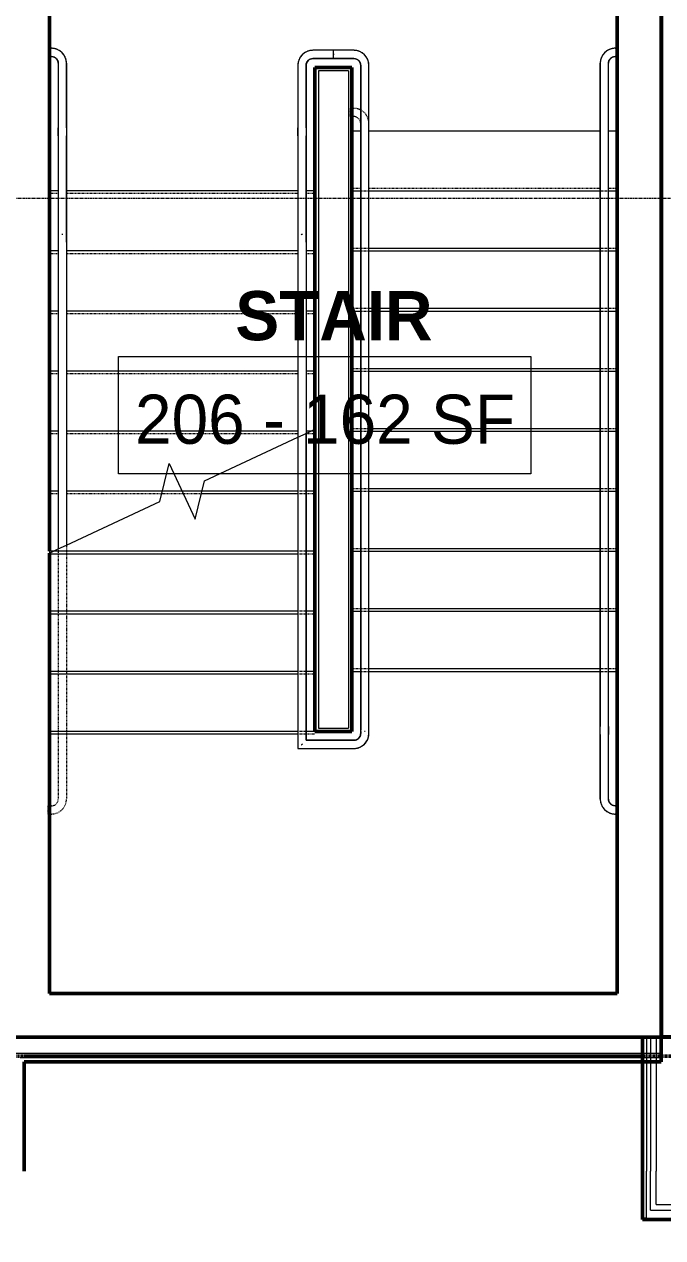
# Model space of a CAD drawing. Header units: inches. Extents: x -4217 to -1814, y 9706 to 12425.
# Drawn here: x -2636.9 to -2520, y 9976.9 to 10199.1 of the extents above; entities that cross this region are included whole.
import ezdxf

# ---------------------------------------------------------------- set-up
doc = ezdxf.new("R2010")
doc.units = ezdxf.units.IN
doc.header["$MEASUREMENT"] = 0
for name, pattern in [('Dash 1_16_', [0.125, 0.0625, -0.0625]), ('Grid Line 1_2_', [0.875, 0.5, -0.125, 0.125, -0.125]), ('Overhead 1_16_', [0.101562, 0.0625, -0.039062])]:
    doc.linetypes.add(name, pattern=pattern)
for name, color, linetype, lineweight in [('A-ANNO-DIMS', 211, 'Continuous', 9), ('A-ANNO-DIMS-96', 211, 'Continuous', 9), ('A-AREA-IDEN', 2, 'Continuous', 9), ('A-FLOR-1', 10, 'Continuous', 13), ('A-FLOR-HRAL-1', 7, 'Continuous', 9), ('A-FLOR-HRAL-4', 7, 'Overhead 1_16_', 9), ('A-WALL', 113, 'Continuous', 13), ('A-WALL-11', 113, 'Continuous', 50), ('A-WALL-3', 250, 'Continuous', 50), ('A-WALL-4', 10, 'Continuous', 13), ('C-PROP-LINE-2', 91, 'Dash 1_16_', 50), ('I-WALL-1', 250, 'Continuous', 50), ('S-GRID-1', 1, 'Grid Line 1_2_', 9), ('S-STRS-3', 7, 'Continuous', 9), ('S-STRS-4', 7, 'Overhead 1_16_', 9), ('S-STRS-MBND-1', 7, 'Overhead 1_16_', 9), ('S-STRS-MBND-2', 7, 'Continuous', 9)]:
    doc.layers.add(name, color=color, linetype=linetype, lineweight=lineweight)
doc.styles.add('Century Gothic', font='ufonts.com_century-gothic.ttf', dxfattribs={"height": 9})
doc.styles.add('Century Gothic_B', font='GOTHICB.TTF', dxfattribs={"height": 9})
doc.dimstyles.new('OD__1_8__Tol__', dxfattribs={"dimscale": 12, "dimtxt": 9.397514, "dimasz": 1, "dimexe": 0.75, "dimexo": 0.5, "dimgap": 0.125, "dimtad": 1, "dimdec": 3, "dimrnd": 0.125, "dimzin": 3, "dimdsep": 46, "dimlunit": 4, "dimtxsty": 'Century Gothic', "dimblk1": 'OBLIQUE', "dimblk2": 'OBLIQUE', "dimsah": 1, "dimcen": 0.09, "dimdle": 0.75, "dimazin": 0, "dimtfac": 1, "dimtdec": 4, "dimtix": 1, "dimtmove": 0, "dimatfit": 3, "dimfxl": 1, "dimtvp": 1, "dimtfill": 1, "dimfrac": 2, "dimtolj": 1, "dimtzin": 0, "dimarcsym": 2})

# ---------------------------------------------------------------- blocks, each defined once
blk = doc.blocks.new('DIMBLOCK17-FLOOR PLAN - 2ND FLOOR')
at = {"layer": 'A-ANNO-DIMS-96'}
for p, q in [((-2935.52, 9982.44), (-2935.52, 9817.41)), ((-2935.52, 9826.41), (-2935.52, 9982.44)), ((-2070.67, 9978.63), (-2070.67, 9817.41)), ((-2070.67, 9826.41), (-2070.67, 9978.63)), ((-2935.52, 9826.41), (-2061.67, 9826.41))]:
    blk.add_line(p, q, dxfattribs=at)
at = {"layer": 'A-ANNO-DIMS-96', "lineweight": 50}
for p, q in [((-2935.52, 9826.41), (-2929.52, 9832.41)), ((-2070.67, 9826.41), (-2064.67, 9832.41)), ((-2935.52, 9826.41), (-2941.52, 9820.41)), ((-2070.67, 9826.41), (-2076.67, 9820.41))]:
    blk.add_line(p, q, dxfattribs=at)
at = {"layer": 'A-ANNO-DIMS-96', "color": 0, "insert": (-2533.83, 9839.44), "char_height": 9, "width": 73.7481, "attachment_point": 1, "line_spacing_factor": 0.984502, "style": 'Century Gothic', "bg_fill": 3, "box_fill_scale": 1.25, "bg_fill_color": 256, "bg_fill_true_color": 13158600, "bg_fill_transparency": 0}
blk.add_mtext('72\' - 0 7/8"', dxfattribs=at)
blk = doc.blocks.new('_Oblique')
at = {"color": 0, "linetype": 'ByBlock', "lineweight": -2}
blk.add_line((-0.5, -0.5), (0.5, 0.5), dxfattribs=at)

msp = doc.modelspace()

# ---------------------------------------------------------------- linework, layer by layer
at = {"layer": 'A-AREA-IDEN', "flags": 128}
msp.add_lwpolyline([(-2619.64371, 10138.27063), (-2544.1382, 10138.27063), (-2544.1382, 10116.77457), (-2619.64371, 10116.77457)], close=True, dxfattribs=at)
at = {"layer": 'A-FLOR-1'}
for p, q in [((-2576.94874, 10179.5894), (-2575.31846, 10179.5894)), ((-2573.82914, 10179.5894), (-2531.44346, 10179.5894)), ((-2529.95414, 10179.5894), (-2528.32374, 10179.5894))]:
    msp.add_line(p, q, dxfattribs=at)
at = {"layer": 'A-FLOR-HRAL-1'}
for p, q in [((-2631.94874, 10194.7144), (-2632.32374, 10194.7144)), ((-2632.32374, 10194.7144), (-2631.94874, 10194.7144)), ((-2528.32374, 10194.7144), (-2528.69874, 10194.7144)), ((-2528.69874, 10194.7144), (-2528.32374, 10194.7144)), ((-2632.32374, 10193.2144), (-2631.94874, 10193.2144)), ((-2632.32374, 10193.2144), (-2631.94874, 10193.2144)), ((-2580.32374, 10194.3394), (-2584.07374, 10194.3394)), ((-2580.32374, 10194.3394), (-2584.07374, 10194.3394)), ((-2584.07374, 10192.8394), (-2580.32374, 10192.8394)), ((-2580.32374, 10192.8394), (-2584.07374, 10192.8394)), ((-2576.57374, 10194.3394), (-2580.32374, 10194.3394)), ((-2580.32374, 10192.8394), (-2580.32374, 10194.3394)), ((-2576.57374, 10194.3394), (-2580.32374, 10194.3394)), ((-2580.32374, 10192.8394), (-2580.32374, 10194.3394)), ((-2580.32374, 10193.49743), (-2580.32374, 10193.68136)), ((-2580.32374, 10193.68136), (-2580.32374, 10193.49743)), ((-2580.32374, 10192.8394), (-2576.57374, 10192.8394)), ((-2576.57374, 10192.8394), (-2580.32374, 10192.8394)), ((-2528.69874, 10193.2144), (-2528.32374, 10193.2144)), ((-2528.69874, 10193.2144), (-2528.32374, 10193.2144)), ((-2630.69874, 10191.9644), (-2630.69874, 10180.1681)), ((-2630.69874, 10191.9644), (-2630.69874, 10180.1681)), ((-2629.19874, 10180.1681), (-2629.19874, 10191.9644)), ((-2629.19874, 10191.9644), (-2629.19874, 10180.1681)), ((-2586.82374, 10191.5894), (-2586.82374, 10180.1681)), ((-2586.82374, 10191.5894), (-2586.82374, 10180.1681)), ((-2585.32374, 10180.1681), (-2585.32374, 10191.5894)), ((-2585.32374, 10191.5894), (-2585.32374, 10180.1681)), ((-2575.32374, 10191.5894), (-2575.32374, 10180.15767)), ((-2575.32374, 10180.15767), (-2575.32374, 10191.5894)), ((-2573.82374, 10180.15767), (-2573.82374, 10191.5894)), ((-2573.82374, 10180.15767), (-2573.82374, 10191.5894)), ((-2531.44874, 10191.9644), (-2531.44874, 10180.15767)), ((-2531.44874, 10180.15767), (-2531.44874, 10191.9644)), ((-2529.94874, 10180.15767), (-2529.94874, 10191.9644)), ((-2529.94874, 10180.15767), (-2529.94874, 10191.9644)), ((-2630.69874, 10180.1681), (-2630.69874, 10179.10011)), ((-2629.19874, 10180.1681), (-2629.19874, 10179.10011)), ((-2586.82374, 10180.1681), (-2586.82374, 10179.10011)), ((-2585.32374, 10180.1681), (-2585.32374, 10179.10011)), ((-2575.32374, 10179.10603), (-2575.32374, 10180.15767)), ((-2575.32374, 10179.50039), (-2575.32374, 10080.98376)), ((-2573.82374, 10179.10603), (-2573.82374, 10180.15767)), ((-2573.82374, 10080.98376), (-2573.82374, 10179.50039)), ((-2531.44874, 10179.10603), (-2531.44874, 10180.15767)), ((-2531.44874, 10179.50039), (-2531.44874, 10070.46713)), ((-2529.94874, 10179.10603), (-2529.94874, 10180.15767)), ((-2529.94874, 10070.46713), (-2529.94874, 10179.50039)), ((-2630.69874, 10179.10011), (-2630.69874, 10103.01004)), ((-2630.69874, 10178.69962), (-2630.69874, 10159.18488)), ((-2629.19874, 10179.10011), (-2629.19874, 10103.7095)), ((-2629.19874, 10159.18488), (-2629.19874, 10178.69962)), ((-2586.82374, 10179.10011), (-2586.82374, 10123.46929)), ((-2586.82374, 10178.69962), (-2586.82374, 10159.18488)), ((-2585.32374, 10179.10011), (-2585.32374, 10124.16875)), ((-2585.32374, 10159.18488), (-2585.32374, 10178.69962)), ((-2575.32374, 10069.5894), (-2575.32374, 10179.10603)), ((-2573.82374, 10069.5894), (-2573.82374, 10179.10603)), ((-2531.44874, 10070.07277), (-2531.44874, 10179.10603)), ((-2529.94874, 10070.07277), (-2529.94874, 10179.10603)), ((-2629.87034, 10160.5817), (-2630.02713, 10160.5817)), ((-2586.82374, 10123.46929), (-2585.32374, 10124.16875)), ((-2585.32374, 10069.6784), (-2585.32374, 10124.16875)), ((-2585.32374, 10124.16875), (-2585.32374, 10070.07277)), ((-2586.82374, 10123.46929), (-2586.82374, 10069.6784)), ((-2586.82374, 10123.46929), (-2586.82374, 10070.07277)), ((-2630.69874, 10103.01004), (-2629.19874, 10103.7095)), ((-2575.32374, 10080.98376), (-2575.32374, 10069.8025)), ((-2573.82374, 10069.8025), (-2573.82374, 10080.98376)), ((-2586.82374, 10070.07277), (-2586.82374, 10069.02112)), ((-2586.82374, 10069.02112), (-2586.82374, 10066.4644)), ((-2586.82374, 10069.02112), (-2586.82374, 10066.4644)), ((-2585.32374, 10070.07277), (-2585.32374, 10069.02112)), ((-2585.32374, 10067.9644), (-2585.32374, 10069.02112)), ((-2585.32374, 10069.02112), (-2585.32374, 10067.9644)), ((-2575.32374, 10069.60881), (-2575.32374, 10069.2144)), ((-2575.32374, 10069.2144), (-2575.32374, 10069.5894)), ((-2573.82374, 10069.2144), (-2573.82374, 10069.60881)), ((-2573.82374, 10069.2144), (-2573.82374, 10069.5894)), ((-2531.44874, 10069.02112), (-2531.44874, 10070.07277)), ((-2531.44874, 10069.02112), (-2531.44874, 10057.2144)), ((-2531.44874, 10057.2144), (-2531.44874, 10069.02112)), ((-2529.94874, 10069.02112), (-2529.94874, 10070.07277)), ((-2529.94874, 10057.2144), (-2529.94874, 10069.02112)), ((-2529.94874, 10057.2144), (-2529.94874, 10069.02112)), ((-2586.82374, 10066.4644), (-2576.57374, 10066.4644)), ((-2586.82374, 10066.4644), (-2576.57374, 10066.4644)), ((-2576.57374, 10067.9644), (-2585.32374, 10067.9644)), ((-2585.32374, 10067.9644), (-2576.57374, 10067.9644)), ((-2528.32374, 10055.9644), (-2528.69874, 10055.9644)), ((-2528.32374, 10055.9644), (-2528.69874, 10055.9644)), ((-2528.69874, 10054.4644), (-2528.32374, 10054.4644)), ((-2528.32374, 10054.4644), (-2528.69874, 10054.4644))]:
    msp.add_line(p, q, dxfattribs=at)
at = {"layer": 'A-FLOR-HRAL-1', "flags": 128}
for points in [[(-2629.19874, 10191.9644), (-2629.20094, 10192.07437), (-2629.20753, 10192.18416), (-2629.21851, 10192.2936), (-2629.23386, 10192.40252), (-2629.25355, 10192.51074), (-2629.27756, 10192.61808), (-2629.30583, 10192.72437), (-2629.33834, 10192.82945), (-2629.37502, 10192.93315), (-2629.41582, 10193.0353), (-2629.46067, 10193.13573), (-2629.5095, 10193.23429), (-2629.56223, 10193.33082), (-2629.61879, 10193.42516), (-2629.67906, 10193.51716), (-2629.74297, 10193.60668), (-2629.81041, 10193.69358), (-2629.88127, 10193.7777), (-2629.95544, 10193.85893), (-2630.03279, 10193.93713), (-2630.11321, 10194.01216), (-2630.19657, 10194.08393), (-2630.28273, 10194.1523), (-2630.37156, 10194.21717), (-2630.46291, 10194.27844), (-2630.55663, 10194.33601), (-2630.65258, 10194.38978), (-2630.75061, 10194.43967), (-2630.85055, 10194.4856), (-2630.95225, 10194.5275), (-2631.05555, 10194.5653), (-2631.16027, 10194.59894), (-2631.26625, 10194.62836), (-2631.37333, 10194.65352), (-2631.48133, 10194.67438), (-2631.59007, 10194.69091), (-2631.69939, 10194.70307), (-2631.80911, 10194.71085), (-2631.91905, 10194.71424), (-2631.94874, 10194.7144)], [(-2528.69874, 10194.7144), (-2528.80871, 10194.7122), (-2528.9185, 10194.7056), (-2529.02795, 10194.69462), (-2529.13686, 10194.67927), (-2529.24508, 10194.65958), (-2529.35242, 10194.63558), (-2529.45871, 10194.6073), (-2529.56379, 10194.57479), (-2529.66749, 10194.53811), (-2529.76964, 10194.49731), (-2529.87007, 10194.45246), (-2529.96863, 10194.40363), (-2530.06516, 10194.3509), (-2530.1595, 10194.29435), (-2530.2515, 10194.23407), (-2530.34102, 10194.17016), (-2530.42792, 10194.10272), (-2530.51204, 10194.03186), (-2530.59327, 10193.9577), (-2530.67147, 10193.88034), (-2530.74651, 10193.79992), (-2530.81827, 10193.71656), (-2530.88664, 10193.6304), (-2530.95151, 10193.54158), (-2531.01278, 10193.45023), (-2531.07035, 10193.3565), (-2531.12412, 10193.26055), (-2531.17401, 10193.16252), (-2531.21995, 10193.06258), (-2531.26184, 10192.96088), (-2531.29964, 10192.85759), (-2531.33328, 10192.75286), (-2531.3627, 10192.64688), (-2531.38786, 10192.5398), (-2531.40872, 10192.43181), (-2531.42525, 10192.32306), (-2531.43741, 10192.21374), (-2531.44519, 10192.10403), (-2531.44858, 10191.99409), (-2531.44874, 10191.9644)], [(-2631.94874, 10193.2144), (-2631.89875, 10193.2134), (-2631.84884, 10193.2104), (-2631.7991, 10193.20541), (-2631.74959, 10193.19843), (-2631.7004, 10193.18948), (-2631.65161, 10193.17857), (-2631.60329, 10193.16572), (-2631.55553, 10193.15094), (-2631.50839, 10193.13427), (-2631.46196, 10193.11572), (-2631.41631, 10193.09534), (-2631.37151, 10193.07314), (-2631.32764, 10193.04917), (-2631.28475, 10193.02346), (-2631.24293, 10192.99607), (-2631.20224, 10192.96702), (-2631.16275, 10192.93636), (-2631.12451, 10192.90415), (-2631.08758, 10192.87044), (-2631.05204, 10192.83528), (-2631.01793, 10192.79872), (-2630.98531, 10192.76084), (-2630.95423, 10192.72167), (-2630.92475, 10192.6813), (-2630.8969, 10192.63977), (-2630.87073, 10192.59717), (-2630.84629, 10192.55356), (-2630.82361, 10192.509), (-2630.80273, 10192.46357), (-2630.78369, 10192.41734), (-2630.76651, 10192.37039), (-2630.75122, 10192.32279), (-2630.73784, 10192.27462), (-2630.72641, 10192.22594), (-2630.71692, 10192.17686), (-2630.70941, 10192.12743), (-2630.70389, 10192.07774), (-2630.70035, 10192.02786), (-2630.69881, 10191.97789), (-2630.69874, 10191.9644)], [(-2584.07374, 10194.3394), (-2584.18371, 10194.3372), (-2584.2935, 10194.3306), (-2584.40295, 10194.31962), (-2584.51186, 10194.30427), (-2584.62008, 10194.28458), (-2584.72742, 10194.26058), (-2584.83371, 10194.2323), (-2584.93879, 10194.19979), (-2585.04249, 10194.16311), (-2585.14464, 10194.12231), (-2585.24507, 10194.07746), (-2585.34363, 10194.02863), (-2585.44016, 10193.9759), (-2585.5345, 10193.91935), (-2585.6265, 10193.85907), (-2585.71602, 10193.79516), (-2585.80292, 10193.72772), (-2585.88704, 10193.65686), (-2585.96827, 10193.5827), (-2586.04647, 10193.50534), (-2586.12151, 10193.42492), (-2586.19327, 10193.34156), (-2586.26164, 10193.2554), (-2586.32651, 10193.16658), (-2586.38778, 10193.07523), (-2586.44535, 10192.9815), (-2586.49912, 10192.88555), (-2586.54901, 10192.78752), (-2586.59495, 10192.68758), (-2586.63684, 10192.58588), (-2586.67464, 10192.48259), (-2586.70828, 10192.37786), (-2586.7377, 10192.27188), (-2586.76286, 10192.1648), (-2586.78372, 10192.05681), (-2586.80025, 10191.94806), (-2586.81241, 10191.83874), (-2586.82019, 10191.72903), (-2586.82358, 10191.61909), (-2586.82374, 10191.5894)], [(-2585.32374, 10191.5894), (-2585.32274, 10191.63938), (-2585.31974, 10191.68929), (-2585.31475, 10191.73904), (-2585.30777, 10191.78854), (-2585.29882, 10191.83773), (-2585.28791, 10191.88652), (-2585.27506, 10191.93484), (-2585.26028, 10191.9826), (-2585.24361, 10192.02974), (-2585.22506, 10192.07617), (-2585.20468, 10192.12182), (-2585.18248, 10192.16662), (-2585.15851, 10192.2105), (-2585.13281, 10192.25338), (-2585.10541, 10192.2952), (-2585.07636, 10192.33589), (-2585.0457, 10192.37539), (-2585.01349, 10192.41363), (-2584.97978, 10192.45055), (-2584.94462, 10192.48609), (-2584.90807, 10192.5202), (-2584.87018, 10192.55282), (-2584.83101, 10192.5839), (-2584.79064, 10192.61339), (-2584.74911, 10192.64123), (-2584.70651, 10192.6674), (-2584.6629, 10192.69184), (-2584.61834, 10192.71452), (-2584.57291, 10192.7354), (-2584.52668, 10192.75444), (-2584.47973, 10192.77163), (-2584.43213, 10192.78692), (-2584.38396, 10192.80029), (-2584.33529, 10192.81173), (-2584.2862, 10192.82121), (-2584.23677, 10192.82872), (-2584.18708, 10192.83425), (-2584.1372, 10192.83778), (-2584.08723, 10192.83932), (-2584.07374, 10192.8394)], [(-2573.82374, 10191.5894), (-2573.82594, 10191.69937), (-2573.83253, 10191.80916), (-2573.84351, 10191.9186), (-2573.85886, 10192.02752), (-2573.87855, 10192.13574), (-2573.90256, 10192.24308), (-2573.93083, 10192.34937), (-2573.96334, 10192.45445), (-2574.00002, 10192.55815), (-2574.04082, 10192.6603), (-2574.08567, 10192.76073), (-2574.1345, 10192.85929), (-2574.18723, 10192.95582), (-2574.24379, 10193.05016), (-2574.30406, 10193.14216), (-2574.36797, 10193.23168), (-2574.43541, 10193.31858), (-2574.50627, 10193.4027), (-2574.58044, 10193.48393), (-2574.65779, 10193.56213), (-2574.73821, 10193.63716), (-2574.82157, 10193.70893), (-2574.90773, 10193.7773), (-2574.99656, 10193.84217), (-2575.08791, 10193.90344), (-2575.18163, 10193.96101), (-2575.27758, 10194.01478), (-2575.37561, 10194.06467), (-2575.47555, 10194.1106), (-2575.57725, 10194.1525), (-2575.68055, 10194.1903), (-2575.78527, 10194.22394), (-2575.89125, 10194.25336), (-2575.99833, 10194.27852), (-2576.10633, 10194.29938), (-2576.21507, 10194.31591), (-2576.32439, 10194.32807), (-2576.43411, 10194.33585), (-2576.54405, 10194.33924), (-2576.57374, 10194.3394)], [(-2576.57374, 10192.8394), (-2576.52375, 10192.8384), (-2576.47384, 10192.8354), (-2576.4241, 10192.83041), (-2576.37459, 10192.82343), (-2576.3254, 10192.81448), (-2576.27661, 10192.80357), (-2576.22829, 10192.79072), (-2576.18053, 10192.77594), (-2576.13339, 10192.75927), (-2576.08696, 10192.74072), (-2576.04131, 10192.72034), (-2575.99651, 10192.69814), (-2575.95264, 10192.67417), (-2575.90975, 10192.64846), (-2575.86793, 10192.62107), (-2575.82724, 10192.59202), (-2575.78775, 10192.56136), (-2575.74951, 10192.52915), (-2575.71258, 10192.49544), (-2575.67704, 10192.46028), (-2575.64293, 10192.42372), (-2575.61031, 10192.38584), (-2575.57923, 10192.34667), (-2575.54975, 10192.3063), (-2575.5219, 10192.26477), (-2575.49573, 10192.22217), (-2575.47129, 10192.17856), (-2575.44861, 10192.134), (-2575.42773, 10192.08857), (-2575.40869, 10192.04234), (-2575.39151, 10191.99539), (-2575.37622, 10191.94779), (-2575.36284, 10191.89962), (-2575.35141, 10191.85094), (-2575.34192, 10191.80186), (-2575.33441, 10191.75243), (-2575.32889, 10191.70274), (-2575.32535, 10191.65286), (-2575.32381, 10191.60289), (-2575.32374, 10191.5894)], [(-2529.94874, 10191.9644), (-2529.94774, 10192.01438), (-2529.94474, 10192.06429), (-2529.93975, 10192.11404), (-2529.93277, 10192.16354), (-2529.92382, 10192.21273), (-2529.91291, 10192.26152), (-2529.90006, 10192.30984), (-2529.88528, 10192.3576), (-2529.86861, 10192.40474), (-2529.85006, 10192.45117), (-2529.82968, 10192.49682), (-2529.80748, 10192.54162), (-2529.78351, 10192.5855), (-2529.75781, 10192.62838), (-2529.73041, 10192.6702), (-2529.70136, 10192.71089), (-2529.6707, 10192.75039), (-2529.63849, 10192.78863), (-2529.60478, 10192.82555), (-2529.56962, 10192.86109), (-2529.53307, 10192.8952), (-2529.49518, 10192.92782), (-2529.45601, 10192.9589), (-2529.41564, 10192.98839), (-2529.37411, 10193.01623), (-2529.33151, 10193.0424), (-2529.2879, 10193.06684), (-2529.24334, 10193.08952), (-2529.19791, 10193.1104), (-2529.15168, 10193.12944), (-2529.10473, 10193.14663), (-2529.05713, 10193.16192), (-2529.00896, 10193.17529), (-2528.96029, 10193.18673), (-2528.9112, 10193.19621), (-2528.86177, 10193.20372), (-2528.81208, 10193.20925), (-2528.7622, 10193.21278), (-2528.71223, 10193.21432), (-2528.69874, 10193.2144)], [(-2630.69874, 10178.69962), (-2630.69874, 10178.79377), (-2630.69874, 10178.89012), (-2630.69874, 10178.98852), (-2630.69874, 10179.0888), (-2630.69874, 10179.19081), (-2630.69874, 10179.29439), (-2630.69874, 10179.39936), (-2630.69874, 10179.50556), (-2630.69874, 10179.61282), (-2630.69874, 10179.72097), (-2630.69874, 10179.82984), (-2630.69874, 10179.93924), (-2630.69874, 10180.04901), (-2630.69874, 10180.15898), (-2630.69874, 10180.1681)], [(-2629.19874, 10180.1681), (-2629.19874, 10180.05813), (-2629.19874, 10179.94833), (-2629.19874, 10179.83889), (-2629.19874, 10179.72997), (-2629.19874, 10179.62176), (-2629.19874, 10179.51441), (-2629.19874, 10179.40812), (-2629.19874, 10179.30304), (-2629.19874, 10179.19934), (-2629.19874, 10179.0972), (-2629.19874, 10178.99676), (-2629.19874, 10178.8982), (-2629.19874, 10178.80168), (-2629.19874, 10178.70733), (-2629.19874, 10178.69962)], [(-2586.82374, 10178.69962), (-2586.82374, 10178.79377), (-2586.82374, 10178.89012), (-2586.82374, 10178.98852), (-2586.82374, 10179.0888), (-2586.82374, 10179.19081), (-2586.82374, 10179.29439), (-2586.82374, 10179.39936), (-2586.82374, 10179.50556), (-2586.82374, 10179.61282), (-2586.82374, 10179.72097), (-2586.82374, 10179.82984), (-2586.82374, 10179.93924), (-2586.82374, 10180.04901), (-2586.82374, 10180.15898), (-2586.82374, 10180.1681)], [(-2585.32374, 10180.1681), (-2585.32374, 10180.05813), (-2585.32374, 10179.94833), (-2585.32374, 10179.83889), (-2585.32374, 10179.72997), (-2585.32374, 10179.62176), (-2585.32374, 10179.51441), (-2585.32374, 10179.40812), (-2585.32374, 10179.30304), (-2585.32374, 10179.19934), (-2585.32374, 10179.0972), (-2585.32374, 10178.99676), (-2585.32374, 10178.8982), (-2585.32374, 10178.80168), (-2585.32374, 10178.70733), (-2585.32374, 10178.69962)], [(-2575.32374, 10180.15767), (-2575.32374, 10180.10768), (-2575.32374, 10180.05778), (-2575.32374, 10180.00803), (-2575.32374, 10179.95852), (-2575.32374, 10179.90933), (-2575.32374, 10179.86054), (-2575.32374, 10179.81223), (-2575.32374, 10179.76446), (-2575.32374, 10179.71733), (-2575.32374, 10179.6709), (-2575.32374, 10179.62525), (-2575.32374, 10179.58045), (-2575.32374, 10179.53657), (-2575.32374, 10179.50039)], [(-2573.82374, 10179.50039), (-2573.82374, 10179.54344), (-2573.82374, 10179.58746), (-2573.82374, 10179.6324), (-2573.82374, 10179.67818), (-2573.82374, 10179.72473), (-2573.82374, 10179.77197), (-2573.82374, 10179.81982), (-2573.82374, 10179.86822), (-2573.82374, 10179.91708), (-2573.82374, 10179.96632), (-2573.82374, 10180.01587), (-2573.82374, 10180.06565), (-2573.82374, 10180.11558), (-2573.82374, 10180.15767)], [(-2531.44874, 10180.15767), (-2531.44874, 10180.10768), (-2531.44874, 10180.05778), (-2531.44874, 10180.00803), (-2531.44874, 10179.95852), (-2531.44874, 10179.90933), (-2531.44874, 10179.86054), (-2531.44874, 10179.81223), (-2531.44874, 10179.76446), (-2531.44874, 10179.71733), (-2531.44874, 10179.6709), (-2531.44874, 10179.62525), (-2531.44874, 10179.58045), (-2531.44874, 10179.53657), (-2531.44874, 10179.50039)], [(-2529.94874, 10179.50039), (-2529.94874, 10179.54344), (-2529.94874, 10179.58746), (-2529.94874, 10179.6324), (-2529.94874, 10179.67818), (-2529.94874, 10179.72473), (-2529.94874, 10179.77197), (-2529.94874, 10179.81982), (-2529.94874, 10179.86822), (-2529.94874, 10179.91708), (-2529.94874, 10179.96632), (-2529.94874, 10180.01587), (-2529.94874, 10180.06565), (-2529.94874, 10180.11558), (-2529.94874, 10180.15767)], [(-2585.99534, 10160.5817), (-2586.15213, 10160.5817), (-2586.21502, 10160.56419)], [(-2531.44874, 10069.02112), (-2531.44874, 10069.13109), (-2531.44874, 10069.24089), (-2531.44874, 10069.35033), (-2531.44874, 10069.45925), (-2531.44874, 10069.56746), (-2531.44874, 10069.6748), (-2531.44874, 10069.7811), (-2531.44874, 10069.88618), (-2531.44874, 10069.98988), (-2531.44874, 10070.09202), (-2531.44874, 10070.19246), (-2531.44874, 10070.29102), (-2531.44874, 10070.38754), (-2531.44874, 10070.46713)], [(-2529.94874, 10070.46713), (-2529.94874, 10070.37244), (-2529.94874, 10070.27558), (-2529.94874, 10070.17671), (-2529.94874, 10070.076), (-2529.94874, 10069.97359), (-2529.94874, 10069.86967), (-2529.94874, 10069.76439), (-2529.94874, 10069.65791), (-2529.94874, 10069.55042), (-2529.94874, 10069.44208), (-2529.94874, 10069.33307), (-2529.94874, 10069.22356), (-2529.94874, 10069.11373), (-2529.94874, 10069.02112)], [(-2586.82374, 10069.6784), (-2586.82374, 10069.63536), (-2586.82374, 10069.59133), (-2586.82374, 10069.54639), (-2586.82374, 10069.50061), (-2586.82374, 10069.45406), (-2586.82374, 10069.40683), (-2586.82374, 10069.35897), (-2586.82374, 10069.31057), (-2586.82374, 10069.26171), (-2586.82374, 10069.21247), (-2586.82374, 10069.16292), (-2586.82374, 10069.11314), (-2586.82374, 10069.06322), (-2586.82374, 10069.02112)], [(-2585.32374, 10069.02112), (-2585.32374, 10069.07111), (-2585.32374, 10069.12102), (-2585.32374, 10069.17076), (-2585.32374, 10069.22027), (-2585.32374, 10069.26946), (-2585.32374, 10069.31825), (-2585.32374, 10069.36657), (-2585.32374, 10069.41433), (-2585.32374, 10069.46147), (-2585.32374, 10069.5079), (-2585.32374, 10069.55355), (-2585.32374, 10069.59835), (-2585.32374, 10069.64222), (-2585.32374, 10069.6784)], [(-2576.57374, 10066.4644), (-2576.46377, 10066.4666), (-2576.35397, 10066.47319), (-2576.24453, 10066.48417), (-2576.13561, 10066.49952), (-2576.0274, 10066.51921), (-2575.92005, 10066.54322), (-2575.81376, 10066.57149), (-2575.70868, 10066.604), (-2575.60498, 10066.64068), (-2575.50284, 10066.68148), (-2575.4024, 10066.72633), (-2575.30384, 10066.77516), (-2575.20732, 10066.82789), (-2575.11297, 10066.88444), (-2575.02097, 10066.94472), (-2574.93145, 10067.00863), (-2574.84456, 10067.07607), (-2574.76043, 10067.14693), (-2574.6792, 10067.2211), (-2574.60101, 10067.29845), (-2574.52597, 10067.37887), (-2574.4542, 10067.46223), (-2574.38583, 10067.54839), (-2574.32096, 10067.63722), (-2574.25969, 10067.72856), (-2574.20213, 10067.82229), (-2574.14835, 10067.91824), (-2574.09846, 10068.01627), (-2574.05253, 10068.11621), (-2574.01063, 10068.21791), (-2573.97283, 10068.32121), (-2573.93919, 10068.42593), (-2573.90977, 10068.53191), (-2573.88461, 10068.63899), (-2573.86375, 10068.74699), (-2573.84723, 10068.85573), (-2573.83506, 10068.96505), (-2573.82728, 10069.07477), (-2573.8239, 10069.18471), (-2573.82374, 10069.2144)], [(-2575.32374, 10069.2144), (-2575.32474, 10069.16441), (-2575.32773, 10069.1145), (-2575.33273, 10069.06476), (-2575.3397, 10069.01525), (-2575.34865, 10068.96606), (-2575.35956, 10068.91727), (-2575.37242, 10068.86895), (-2575.38719, 10068.82119), (-2575.40387, 10068.77405), (-2575.42241, 10068.72762), (-2575.4428, 10068.68197), (-2575.46499, 10068.63717), (-2575.48896, 10068.5933), (-2575.51467, 10068.55041), (-2575.54207, 10068.50859), (-2575.57112, 10068.4679), (-2575.60177, 10068.4284), (-2575.63398, 10068.39017), (-2575.66769, 10068.35324), (-2575.70285, 10068.3177), (-2575.73941, 10068.28359), (-2575.7773, 10068.25097), (-2575.81646, 10068.21989), (-2575.85684, 10068.19041), (-2575.89836, 10068.16256), (-2575.94096, 10068.13639), (-2575.98458, 10068.11195), (-2576.02913, 10068.08927), (-2576.07456, 10068.06839), (-2576.12079, 10068.04935), (-2576.16774, 10068.03217), (-2576.21534, 10068.01688), (-2576.26352, 10068.0035), (-2576.31219, 10067.99207), (-2576.36128, 10067.98258), (-2576.41071, 10067.97507), (-2576.4604, 10067.96955), (-2576.51027, 10067.96601), (-2576.56024, 10067.96447), (-2576.57374, 10067.9644)], [(-2531.44874, 10057.2144), (-2531.44654, 10057.10443), (-2531.43994, 10056.99463), (-2531.42896, 10056.88519), (-2531.41361, 10056.77627), (-2531.39392, 10056.66806), (-2531.36992, 10056.56071), (-2531.34164, 10056.45442), (-2531.30913, 10056.34934), (-2531.27245, 10056.24564), (-2531.23165, 10056.1435), (-2531.1868, 10056.04306), (-2531.13797, 10055.9445), (-2531.08524, 10055.84798), (-2531.02869, 10055.75363), (-2530.96841, 10055.66163), (-2530.9045, 10055.57211), (-2530.83706, 10055.48522), (-2530.7662, 10055.40109), (-2530.69204, 10055.31986), (-2530.61468, 10055.24167), (-2530.53426, 10055.16663), (-2530.4509, 10055.09486), (-2530.36474, 10055.02649), (-2530.27592, 10054.96162), (-2530.18457, 10054.90035), (-2530.09084, 10054.84278), (-2529.99489, 10054.78901), (-2529.89686, 10054.73912), (-2529.79692, 10054.69319), (-2529.69522, 10054.65129), (-2529.59193, 10054.61349), (-2529.4872, 10054.57985), (-2529.38122, 10054.55043), (-2529.27414, 10054.52527), (-2529.16615, 10054.50441), (-2529.0574, 10054.48789), (-2528.94808, 10054.47572), (-2528.83837, 10054.46794), (-2528.72843, 10054.46456), (-2528.69874, 10054.4644)], [(-2528.69874, 10055.9644), (-2528.74872, 10055.9654), (-2528.79863, 10055.96839), (-2528.84838, 10055.97339), (-2528.89788, 10055.98036), (-2528.94707, 10055.98931), (-2528.99586, 10056.00022), (-2529.04418, 10056.01308), (-2529.09194, 10056.02785), (-2529.13908, 10056.04453), (-2529.18551, 10056.06307), (-2529.23116, 10056.08346), (-2529.27596, 10056.10565), (-2529.31984, 10056.12962), (-2529.36272, 10056.15533), (-2529.40454, 10056.18273), (-2529.44523, 10056.21178), (-2529.48473, 10056.24243), (-2529.52297, 10056.27464), (-2529.55989, 10056.30835), (-2529.59543, 10056.34351), (-2529.62954, 10056.38007), (-2529.66216, 10056.41796), (-2529.69324, 10056.45712), (-2529.72273, 10056.4975), (-2529.75058, 10056.53902), (-2529.77674, 10056.58162), (-2529.80118, 10056.62524), (-2529.82386, 10056.66979), (-2529.84474, 10056.71522), (-2529.86379, 10056.76145), (-2529.88097, 10056.8084), (-2529.89626, 10056.856), (-2529.90963, 10056.90418), (-2529.92107, 10056.95285), (-2529.93055, 10057.00194), (-2529.93806, 10057.05137), (-2529.94359, 10057.10106), (-2529.94712, 10057.15093), (-2529.94866, 10057.2009), (-2529.94874, 10057.2144)]]:
    msp.add_lwpolyline(points, dxfattribs=at)
at = {"layer": 'A-FLOR-HRAL-1'}
for centre, radius, start, end in [((-2631.94874, 10191.9644), 2.75, 0, 90), ((-2528.69874, 10191.9644), 2.75, 90, 180), ((-2631.94874, 10191.9644), 1.25, 0, 90), ((-2584.07374, 10191.5894), 2.75, 90, 180), ((-2584.07374, 10191.5894), 1.25, 90, 180), ((-2576.57374, 10191.5894), 2.75, 0, 90), ((-2576.57374, 10191.5894), 1.25, 0, 90), ((-2528.69874, 10191.9644), 1.25, 90, 180), ((-2576.57374, 10069.2144), 2.75, 270, 0), ((-2576.57374, 10069.2144), 1.25, 270, 0), ((-2528.69874, 10057.2144), 2.75, 180, 270), ((-2528.69874, 10057.2144), 1.25, 180, 270)]:
    msp.add_arc(centre, radius, start, end, dxfattribs=at)
msp.add_open_spline([(-2574.49547, 10069.59055), (-2574.52146, 10069.58978), (-2574.57377, 10069.58899), (-2574.62594, 10069.58982), (-2574.65188, 10069.59062)], degree=3, dxfattribs=at)
msp.add_open_spline([(-2586.1657, 10067.12248), (-2586.15144, 10067.13683), (-2586.12083, 10067.16761), (-2586.07374, 10067.2144), (-2586.02664, 10067.26119), (-2585.99603, 10067.29196), (-2585.98177, 10067.30631)], degree=3, knots=[0.46086967964, 0.46086967964, 0.46086967964, 0.46086967964, 0.47916666667, 0.5, 0.52083333333, 0.53913032036, 0.53913032036, 0.53913032036, 0.53913032036], dxfattribs=at)
at = {"layer": 'A-FLOR-HRAL-4'}
for p, q in [((-2577.19874, 10182.2144), (-2577.19874, 10183.7144)), ((-2576.57374, 10183.7144), (-2577.19874, 10183.7144)), ((-2576.57374, 10182.2144), (-2577.19874, 10182.2144)), ((-2575.32374, 10169.1681), (-2575.32374, 10180.9644)), ((-2573.82374, 10169.1681), (-2573.82374, 10180.9644)), ((-2575.32374, 10168.10011), (-2575.32374, 10169.1681)), ((-2575.32374, 10069.5894), (-2575.32374, 10168.10011)), ((-2573.82374, 10168.10011), (-2573.82374, 10169.1681)), ((-2573.82374, 10069.5894), (-2573.82374, 10168.10011)), ((-2585.32374, 10124.16875), (-2585.32374, 10070.07868)), ((-2586.82374, 10123.46929), (-2586.82374, 10070.07868)), ((-2629.19874, 10103.7095), (-2629.19874, 10070.07868)), ((-2630.69874, 10103.01004), (-2630.69874, 10070.07868)), ((-2630.69874, 10070.07868), (-2630.69874, 10069.0107)), ((-2630.69874, 10069.0107), (-2630.69874, 10057.2144)), ((-2629.19874, 10070.07868), (-2629.19874, 10069.0107)), ((-2629.19874, 10069.0107), (-2629.19874, 10057.2144)), ((-2586.82374, 10070.07868), (-2586.82374, 10069.0107)), ((-2586.82374, 10069.0107), (-2586.82374, 10066.4644)), ((-2585.32374, 10070.07868), (-2585.32374, 10069.0107)), ((-2585.32374, 10069.0107), (-2585.32374, 10067.9644)), ((-2575.32374, 10069.2144), (-2575.32374, 10069.5894)), ((-2573.82374, 10069.2144), (-2573.82374, 10069.5894)), ((-2586.82374, 10066.4644), (-2576.57374, 10066.4644)), ((-2585.32374, 10067.9644), (-2576.57374, 10067.9644)), ((-2632.57374, 10054.4644), (-2632.57374, 10055.9644)), ((-2631.94874, 10055.9644), (-2632.57374, 10055.9644)), ((-2631.94874, 10054.4644), (-2632.57374, 10054.4644))]:
    msp.add_line(p, q, dxfattribs=at)
for centre, radius, start, end in [((-2576.57374, 10180.9644), 2.75, 0, 90), ((-2576.57374, 10180.9644), 1.25, 0, 90), ((-2576.57374, 10069.2144), 2.75, 270, 0), ((-2576.57374, 10069.2144), 1.25, 270, 0), ((-2631.94874, 10057.2144), 1.25, 270, 0), ((-2631.94874, 10057.2144), 2.75, 270, 0)]:
    msp.add_arc(centre, radius, start, end, dxfattribs=at)
at = {"layer": 'A-WALL'}
msp.add_line((-2520.07374, 10261.5894), (-2520.07374, 10013.6269), dxfattribs=at)
at = {"layer": 'A-WALL-11'}
for p, q in [((-2520.32374, 10261.5894), (-2520.32374, 10013.6269)), ((-2520.32374, 10013.6269), (-2515.94874, 10013.6269))]:
    msp.add_line(p, q, dxfattribs=at)
at = {"layer": 'A-WALL-3'}
for p, q in [((-2632.32374, 10102.5894), (-2632.32374, 10253.5894)), ((-2528.32374, 10253.5894), (-2528.32374, 10021.5894)), ((-2520.32374, 10021.5894), (-2520.32374, 10253.5894)), ((-2632.32374, 10021.5894), (-2632.32374, 10102.25229)), ((-2528.32374, 10021.5894), (-2632.32374, 10021.5894)), ((-2520.32374, 10013.5894), (-2520.32374, 10021.5894)), ((-2640.32374, 10013.5894), (-2520.32374, 10013.5894)), ((-2520.32374, 10013.5894), (-2639.42374, 10013.5894)), ((-2515.09874, 10013.5894), (-2523.72374, 10013.5894)), ((-2520.32374, 10009.0894), (-2520.32374, 10013.5894)), ((-2636.92374, 10009.0894), (-2520.32374, 10009.0894))]:
    msp.add_line(p, q, dxfattribs=at)
at = {"layer": 'A-WALL-4'}
for p, q in [((-2577.57374, 10190.5894), (-2583.07374, 10190.5894)), ((-2583.07374, 10190.5894), (-2583.07374, 10070.2144)), ((-2577.57374, 10190.5894), (-2577.57374, 10070.2144)), ((-2583.07374, 10070.2144), (-2577.57374, 10070.2144)), ((-2520.32374, 10010.5894), (-2638.42374, 10010.5894)), ((-2520.32374, 10009.8394), (-2637.67374, 10009.8394))]:
    msp.add_line(p, q, dxfattribs=at)
at = {"layer": 'C-PROP-LINE-2'}
for p, q in [((-2099.26202, 10010.0894), (-3832.16202, 10010.0894)), ((-2523.72374, 10010.0894), (-2636.92374, 10010.0894))]:
    msp.add_line(p, q, dxfattribs=at)
at = {"layer": 'I-WALL-1'}
for p, q in [((-2583.07374, 10191.2144), (-2583.69874, 10191.2144)), ((-2583.69874, 10191.2144), (-2583.69874, 10069.5894)), ((-2577.57374, 10191.2144), (-2583.07374, 10191.2144)), ((-2576.94874, 10191.2144), (-2577.57374, 10191.2144)), ((-2576.94874, 10069.5894), (-2576.94874, 10191.2144)), ((-2583.69874, 10069.5894), (-2583.07374, 10069.5894)), ((-2583.07374, 10069.5894), (-2577.57374, 10069.5894)), ((-2577.57374, 10069.5894), (-2576.94874, 10069.5894))]:
    msp.add_line(p, q, dxfattribs=at)
at = {"layer": 'S-GRID-1'}
msp.add_line((-1814.20638, 10167.1894), (-4168.71446, 10167.1894), dxfattribs=at)
at = {"layer": 'S-STRS-3'}
for p, q in [((-2576.94874, 10179.5894), (-2575.31846, 10179.5894)), ((-2573.82914, 10179.5894), (-2531.44346, 10179.5894)), ((-2529.95414, 10179.5894), (-2528.32374, 10179.5894)), ((-2630.69874, 10168.5894), (-2632.32374, 10168.5894)), ((-2586.82374, 10168.5894), (-2629.19874, 10168.5894)), ((-2583.69874, 10168.5894), (-2585.32374, 10168.5894)), ((-2576.94874, 10168.5894), (-2575.32374, 10168.5894)), ((-2573.82374, 10168.5894), (-2531.44874, 10168.5894)), ((-2529.94874, 10168.5894), (-2528.32374, 10168.5894)), ((-2630.69874, 10157.5894), (-2632.32374, 10157.5894)), ((-2586.82374, 10157.5894), (-2629.19874, 10157.5894)), ((-2583.69874, 10157.5894), (-2585.32374, 10157.5894)), ((-2576.94874, 10157.5894), (-2575.32374, 10157.5894)), ((-2573.82374, 10157.5894), (-2531.44874, 10157.5894)), ((-2529.94874, 10157.5894), (-2528.32374, 10157.5894)), ((-2630.69874, 10146.5894), (-2632.32374, 10146.5894)), ((-2586.82374, 10146.5894), (-2629.19874, 10146.5894)), ((-2583.69874, 10146.5894), (-2585.32374, 10146.5894)), ((-2576.94874, 10146.5894), (-2575.32374, 10146.5894)), ((-2573.82374, 10146.5894), (-2531.44874, 10146.5894)), ((-2529.94874, 10146.5894), (-2528.32374, 10146.5894)), ((-2630.69874, 10135.5894), (-2632.32374, 10135.5894)), ((-2586.82374, 10135.5894), (-2629.19874, 10135.5894)), ((-2583.69874, 10135.5894), (-2585.32374, 10135.5894)), ((-2576.94874, 10135.5894), (-2575.32374, 10135.5894)), ((-2573.82374, 10135.5894), (-2531.44874, 10135.5894)), ((-2529.94874, 10135.5894), (-2528.32374, 10135.5894)), ((-2630.69874, 10124.5894), (-2632.32374, 10124.5894)), ((-2586.82374, 10124.5894), (-2629.19874, 10124.5894)), ((-2584.42166, 10124.5894), (-2585.32374, 10124.5894)), ((-2583.69874, 10124.5894), (-2584.42166, 10124.5894)), ((-2576.94874, 10124.5894), (-2575.32374, 10124.5894)), ((-2573.82374, 10124.5894), (-2531.44874, 10124.5894)), ((-2529.94874, 10124.5894), (-2528.32374, 10124.5894)), ((-2630.69874, 10113.5894), (-2632.32374, 10113.5894)), ((-2611.62743, 10113.5894), (-2629.19874, 10113.5894)), ((-2608.01124, 10113.5894), (-2611.62743, 10113.5894)), ((-2604.39504, 10113.5894), (-2608.01124, 10113.5894)), ((-2586.82374, 10113.5894), (-2604.39504, 10113.5894)), ((-2583.69874, 10113.5894), (-2585.32374, 10113.5894)), ((-2576.94874, 10113.5894), (-2575.32374, 10113.5894)), ((-2573.82374, 10113.5894), (-2531.44874, 10113.5894)), ((-2529.94874, 10113.5894), (-2528.32374, 10113.5894)), ((-2632.32374, 10102.5894), (-2632.32374, 10102.25229)), ((-2631.60081, 10102.5894), (-2632.32374, 10102.5894)), ((-2586.82374, 10102.5894), (-2631.60081, 10102.5894)), ((-2583.69874, 10102.5894), (-2585.32374, 10102.5894)), ((-2576.94874, 10102.5894), (-2575.32374, 10102.5894)), ((-2573.82374, 10102.5894), (-2531.44874, 10102.5894)), ((-2529.94874, 10102.5894), (-2528.32374, 10102.5894)), ((-2586.82374, 10091.5894), (-2632.32374, 10091.5894)), ((-2583.69874, 10091.5894), (-2585.32374, 10091.5894)), ((-2576.94874, 10091.5894), (-2575.32374, 10091.5894)), ((-2573.82374, 10091.5894), (-2531.44874, 10091.5894)), ((-2529.94874, 10091.5894), (-2528.32374, 10091.5894)), ((-2586.82374, 10080.5894), (-2632.32374, 10080.5894)), ((-2583.69874, 10080.5894), (-2585.32374, 10080.5894)), ((-2576.94874, 10080.5894), (-2575.32374, 10080.5894)), ((-2573.82374, 10080.5894), (-2531.44874, 10080.5894)), ((-2529.94874, 10080.5894), (-2528.32374, 10080.5894)), ((-2586.81834, 10069.5894), (-2632.32374, 10069.5894)), ((-2583.69874, 10069.5894), (-2585.32902, 10069.5894))]:
    msp.add_line(p, q, dxfattribs=at)
at = {"layer": 'S-STRS-4'}
for p, q in [((-2630.69874, 10168.0894), (-2632.32374, 10168.0894)), ((-2586.82374, 10168.0894), (-2629.19874, 10168.0894)), ((-2583.69874, 10168.0894), (-2585.32374, 10168.0894)), ((-2576.94874, 10169.0894), (-2575.32374, 10169.0894)), ((-2573.82374, 10169.0894), (-2531.44874, 10169.0894)), ((-2529.94874, 10169.0894), (-2528.32374, 10169.0894)), ((-2630.69874, 10157.0894), (-2632.32374, 10157.0894)), ((-2586.82374, 10157.0894), (-2629.19874, 10157.0894)), ((-2583.69874, 10157.0894), (-2585.32374, 10157.0894)), ((-2576.94874, 10158.0894), (-2575.32374, 10158.0894)), ((-2573.82374, 10158.0894), (-2531.44874, 10158.0894)), ((-2529.94874, 10158.0894), (-2528.32374, 10158.0894)), ((-2630.69874, 10146.0894), (-2632.32374, 10146.0894)), ((-2586.82374, 10146.0894), (-2629.19874, 10146.0894)), ((-2583.69874, 10146.0894), (-2585.32374, 10146.0894)), ((-2576.94874, 10147.0894), (-2575.32374, 10147.0894)), ((-2573.82374, 10147.0894), (-2531.44874, 10147.0894)), ((-2529.94874, 10147.0894), (-2528.32374, 10147.0894)), ((-2630.69874, 10135.0894), (-2632.32374, 10135.0894)), ((-2586.82374, 10135.0894), (-2629.19874, 10135.0894)), ((-2583.69874, 10135.0894), (-2585.32374, 10135.0894)), ((-2576.94874, 10136.0894), (-2575.32374, 10136.0894)), ((-2573.82374, 10136.0894), (-2531.44874, 10136.0894)), ((-2529.94874, 10136.0894), (-2528.32374, 10136.0894)), ((-2630.69874, 10124.0894), (-2632.32374, 10124.0894)), ((-2586.82374, 10124.0894), (-2629.19874, 10124.0894)), ((-2583.69874, 10124.0894), (-2585.32374, 10124.0894)), ((-2576.94874, 10125.0894), (-2575.32374, 10125.0894)), ((-2573.82374, 10125.0894), (-2531.44874, 10125.0894)), ((-2529.94874, 10125.0894), (-2528.32374, 10125.0894)), ((-2630.69874, 10113.0894), (-2632.32374, 10113.0894)), ((-2611.74895, 10113.0894), (-2629.19874, 10113.0894)), ((-2607.77808, 10113.0894), (-2611.74895, 10113.0894)), ((-2604.51656, 10113.0894), (-2607.77808, 10113.0894)), ((-2586.82374, 10113.0894), (-2604.51656, 10113.0894)), ((-2583.69874, 10113.0894), (-2585.32374, 10113.0894)), ((-2576.94874, 10114.0894), (-2575.32374, 10114.0894)), ((-2573.82374, 10114.0894), (-2531.44874, 10114.0894)), ((-2529.94874, 10114.0894), (-2528.32374, 10114.0894)), ((-2586.82374, 10102.0894), (-2632.32374, 10102.0894)), ((-2583.69874, 10102.0894), (-2585.32374, 10102.0894)), ((-2576.94874, 10103.0894), (-2575.32374, 10103.0894)), ((-2573.82374, 10103.0894), (-2531.44874, 10103.0894)), ((-2529.94874, 10103.0894), (-2528.32374, 10103.0894)), ((-2586.82374, 10091.0894), (-2632.32374, 10091.0894)), ((-2583.69874, 10091.0894), (-2585.32374, 10091.0894)), ((-2576.94874, 10092.0894), (-2575.32374, 10092.0894)), ((-2573.82374, 10092.0894), (-2531.44874, 10092.0894)), ((-2529.94874, 10092.0894), (-2528.32374, 10092.0894)), ((-2586.82374, 10080.0894), (-2632.32374, 10080.0894)), ((-2583.69874, 10080.0894), (-2585.32374, 10080.0894)), ((-2576.94874, 10081.0894), (-2575.32374, 10081.0894)), ((-2573.82374, 10081.0894), (-2531.44874, 10081.0894)), ((-2529.94874, 10081.0894), (-2528.32374, 10081.0894)), ((-2586.82095, 10069.0894), (-2632.32374, 10069.0894)), ((-2583.69874, 10069.0894), (-2585.32668, 10069.0894))]:
    msp.add_line(p, q, dxfattribs=at)
at = {"layer": 'S-STRS-MBND-1'}
for p, q in [((-2576.94874, 10168.5894), (-2528.32374, 10168.5894)), ((-2576.94874, 10080.5894), (-2576.94874, 10168.5894)), ((-2528.32374, 10080.5894), (-2528.32374, 10168.5894)), ((-2576.94874, 10158.0894), (-2528.32374, 10158.0894)), ((-2576.94874, 10157.5894), (-2528.32374, 10157.5894)), ((-2576.94874, 10147.0894), (-2528.32374, 10147.0894)), ((-2576.94874, 10146.5894), (-2528.32374, 10146.5894)), ((-2576.94874, 10136.0894), (-2528.32374, 10136.0894)), ((-2576.94874, 10135.5894), (-2528.32374, 10135.5894)), ((-2583.69874, 10124.0894), (-2585.49391, 10124.0894)), ((-2583.69874, 10124.5894), (-2584.42166, 10124.5894)), ((-2576.94874, 10125.0894), (-2528.32374, 10125.0894)), ((-2576.94874, 10124.5894), (-2528.32374, 10124.5894)), ((-2607.77808, 10113.0894), (-2611.74895, 10113.0894)), ((-2608.01124, 10113.5894), (-2611.62743, 10113.5894)), ((-2583.69874, 10113.0894), (-2604.51656, 10113.0894)), ((-2583.69874, 10113.5894), (-2604.39504, 10113.5894)), ((-2576.94874, 10114.0894), (-2528.32374, 10114.0894)), ((-2576.94874, 10113.5894), (-2528.32374, 10113.5894)), ((-2583.69874, 10103.5894), (-2583.69874, 10069.5894)), ((-2632.32374, 10102.25229), (-2632.32374, 10069.5894)), ((-2583.69874, 10102.0894), (-2632.32374, 10102.0894)), ((-2583.69874, 10102.5894), (-2631.60081, 10102.5894)), ((-2576.94874, 10103.0894), (-2528.32374, 10103.0894)), ((-2576.94874, 10102.5894), (-2528.32374, 10102.5894)), ((-2583.69874, 10091.5894), (-2632.32374, 10091.5894)), ((-2583.69874, 10091.0894), (-2632.32374, 10091.0894)), ((-2576.94874, 10092.0894), (-2528.32374, 10092.0894)), ((-2576.94874, 10091.5894), (-2528.32374, 10091.5894)), ((-2583.69874, 10080.5894), (-2632.32374, 10080.5894)), ((-2583.69874, 10080.0894), (-2632.32374, 10080.0894)), ((-2576.94874, 10081.0894), (-2528.32374, 10081.0894)), ((-2576.94874, 10080.5894), (-2576.94874, 10069.5894)), ((-2576.94874, 10080.5894), (-2528.32374, 10080.5894)), ((-2528.32374, 10021.5894), (-2528.32374, 10080.5894)), ((-2632.32374, 10069.5894), (-2632.32374, 10021.5894)), ((-2583.69874, 10069.5894), (-2632.32374, 10069.5894)), ((-2583.69874, 10069.0894), (-2632.32374, 10069.0894)), ((-2576.94874, 10069.5894), (-2583.69874, 10069.5894)), ((-2632.32374, 10021.5894), (-2528.32374, 10021.5894))]:
    msp.add_line(p, q, dxfattribs=at)
at = {"layer": 'S-STRS-MBND-2'}
for p, q in [((-2585.32374, 10124.16875), (-2583.69874, 10124.9265)), ((-2603.93285, 10115.49118), (-2586.82374, 10123.46929)), ((-2612.08962, 10111.68761), (-2610.38846, 10118.68738)), ((-2610.38846, 10118.68738), (-2605.63401, 10108.49141)), ((-2605.63401, 10108.49141), (-2603.93285, 10115.49118)), ((-2629.19874, 10103.7095), (-2612.08962, 10111.68761)), ((-2632.32374, 10102.25229), (-2630.69874, 10103.01004))]:
    msp.add_line(p, q, dxfattribs=at)

# ---------------------------------------------------------------- texts
at = {"layer": 'A-AREA-IDEN', "char_height": 9, "attachment_point": 1}
for s, insert, width, style in [('STAIR', (-2598.2752, 10150.23878), 39.39, 'Century Gothic_B'), ('206 - 162 SF', (-2616.64371, 10131.27063), 83.931, 'Century Gothic')]:
    msp.add_mtext(s, dxfattribs=dict(at, insert=insert, width=width, style=style))

# ---------------------------------------------------------------- dimensions: what is measured, and where the dimension line sits
at = {"layer": 'A-ANNO-DIMS'}
dim = msp.add_linear_dim(base=(-2070.67374, 9826.40632), p1=(-2935.52374, 9988.4394), p2=(-2070.67374, 9984.6269), dimstyle='OD__1_8__Tol__', override={"dimpost": '<>', "dimfxl": 864.858403}, dxfattribs=at)
dim.commit()
dim.dimension.update_dxf_attribs({"geometry": 'DIMBLOCK17-FLOOR PLAN - 2ND FLOOR', "text_midpoint": (-2503.09874, 9833.13133)})

# ---------------------------------------------------------------- next in the draw order: linework, layer by layer
at = {"layer": 'A-WALL-3'}
for p, q in [((-2523.72374, 10013.5894), (-2523.72374, 9989.0644)), ((-2636.92374, 9989.0644), (-2636.92374, 10009.0894)), ((-2523.72374, 9989.0644), (-2523.72374, 9980.4394)), ((-2523.72374, 9980.4394), (-2523.72374, 9980.1894)), ((-2523.72374, 9980.1894), (-2484.13546, 9980.1894))]:
    msp.add_line(p, q, dxfattribs=at)
at = {"layer": 'A-WALL-4'}
for p, q in [((-2522.97374, 10013.5894), (-2522.97374, 9989.0644)), ((-2522.22374, 10013.5894), (-2522.22374, 9989.0644)), ((-2521.22374, 10013.5894), (-2521.22374, 9989.0644)), ((-2522.97374, 9981.9394), (-2522.97374, 9989.0644)), ((-2522.22374, 9982.9394), (-2522.22374, 9989.0644)), ((-2521.22374, 9988.4394), (-2521.22374, 9989.0644)), ((-2521.22374, 9982.9394), (-2521.22374, 9988.4394)), ((-2522.97374, 9980.4394), (-2522.97374, 9981.9394)), ((-2522.22374, 9981.9394), (-2522.22374, 9982.9394)), ((-2522.22374, 9981.9394), (-2484.13546, 9981.9394)), ((-2521.22374, 9982.9394), (-2484.13546, 9982.9394)), ((-2523.72374, 9980.4394), (-2522.97374, 9980.4394)), ((-2522.97374, 9980.4394), (-2523.72374, 9980.4394)), ((-2522.97374, 9980.4394), (-2484.13546, 9980.4394))]:
    msp.add_line(p, q, dxfattribs=at)
at = {"layer": 'C-PROP-LINE-2'}
for p, q in [((-2523.72374, 9980.1894), (-2523.72374, 10010.0894)), ((-2067.92374, 9980.1894), (-2523.72374, 9980.1894))]:
    msp.add_line(p, q, dxfattribs=at)

doc.saveas('drawing.dxf')
